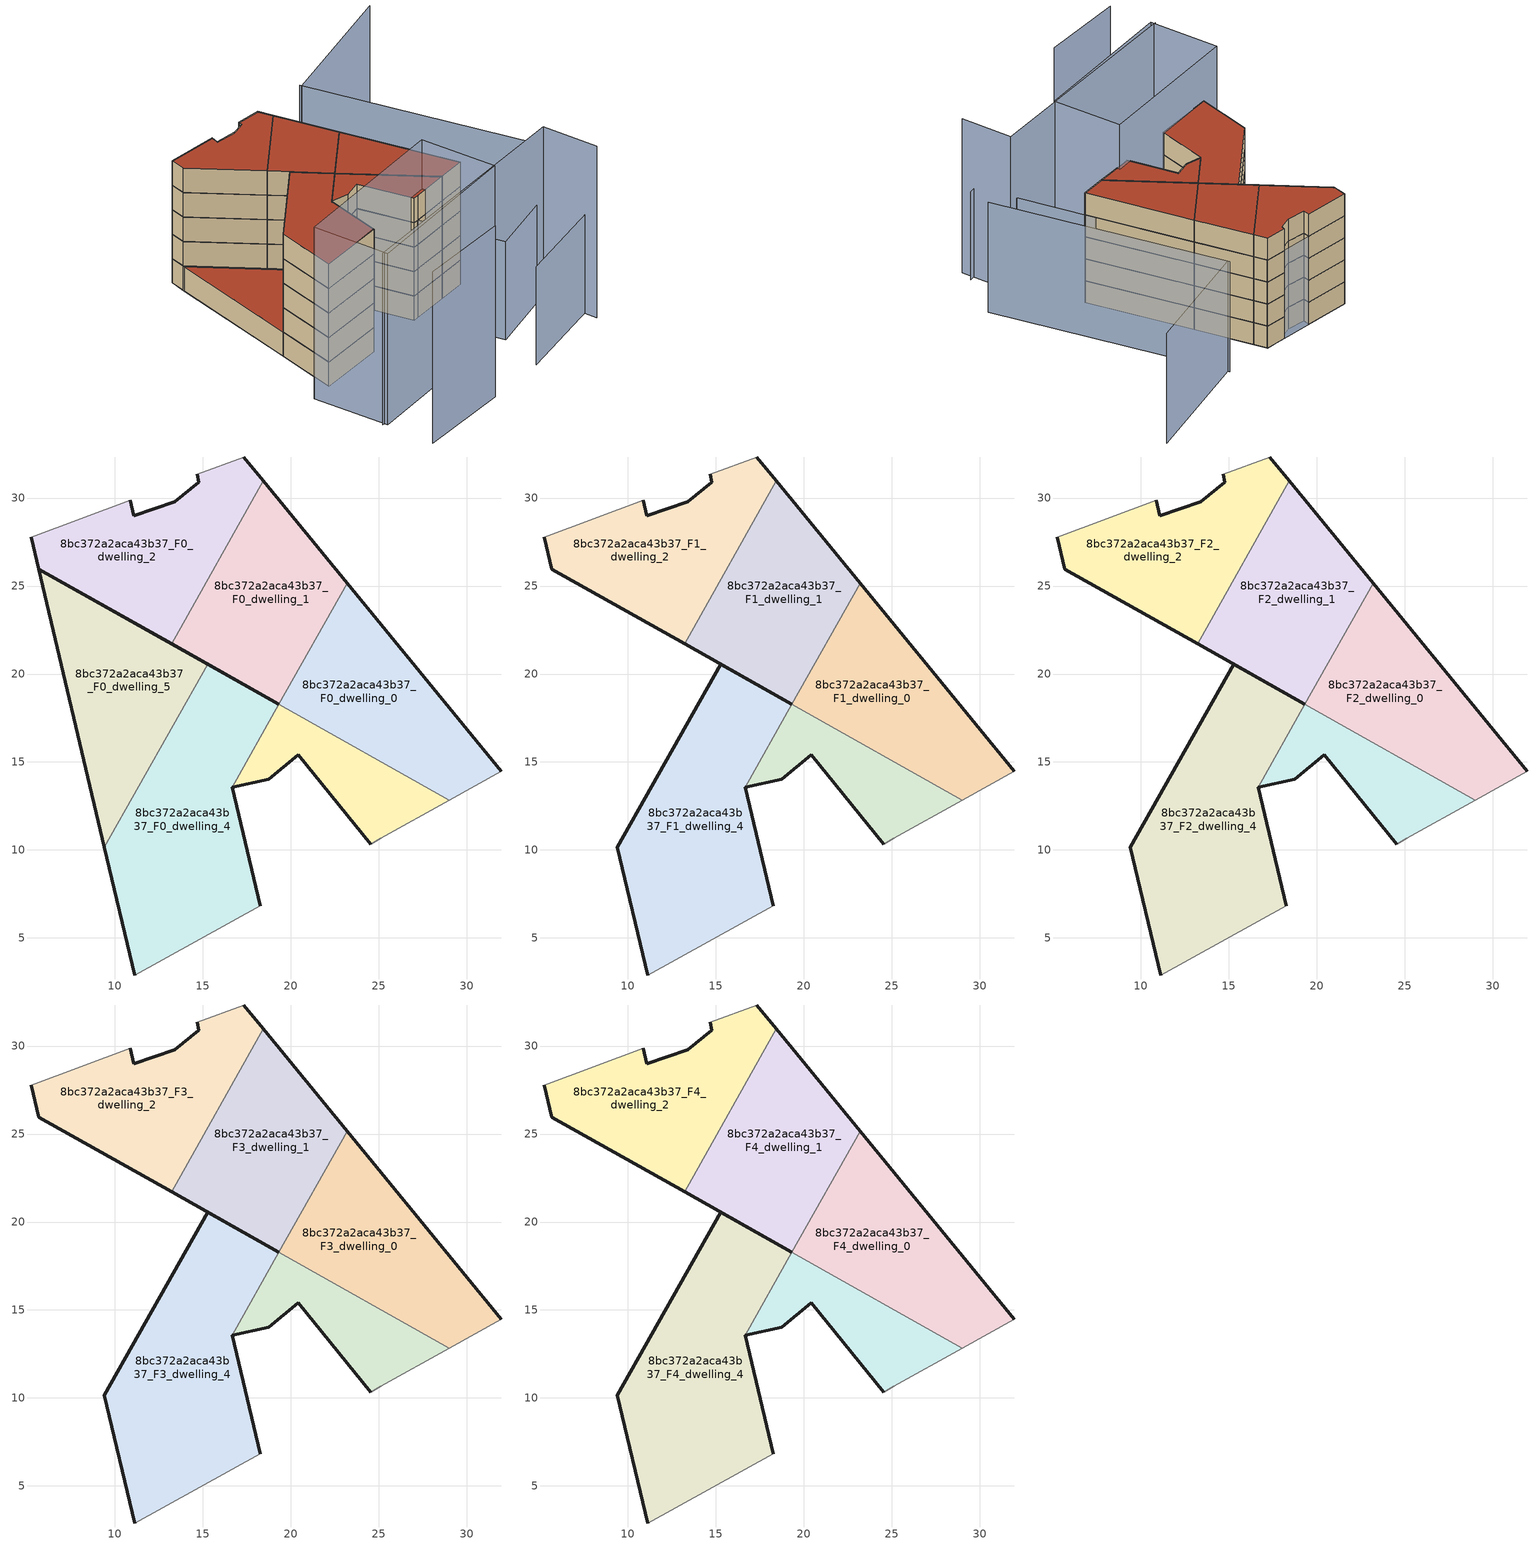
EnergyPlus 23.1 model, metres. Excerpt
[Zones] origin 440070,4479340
8bc372a2aca43b37_F0_dwelling_0
 floor ground (EU_floor_Construction): 31.96,14.48 23.21,25.17 19.33,18.28 29.01,12.83 z0
 wall outside (EU_wall_Construction): 23.21,25.17 31.96,14.48 z0:3
 wall to 8bc372a2aca43b37_F0_dwelling_1 (EU_wall_Construction): 19.33,18.28 23.21,25.17 z0:3
 wall adiabatic (EU_wall_Construction): 31.96,14.48 29.01,12.83 z0:3
 wall to 8bc372a2aca43b37_F0_dwelling_3 (EU_wall_Construction): 29.01,12.83 19.33,18.28 z0:3
8bc372a2aca43b37_F0_dwelling_1
 floor ground (EU_floor_Construction): 19.33,18.28 23.21,25.17 18.45,30.98 13.23,21.71 z0
 wall outside (EU_wall_Construction): 18.45,30.98 23.21,25.17 / 19.33,18.28 13.23,21.71 z0:3
 wall to 8bc372a2aca43b37_F0_dwelling_2 (EU_wall_Construction): 13.23,21.71 18.45,30.98 z0:3
8bc372a2aca43b37_F0_dwelling_2
 floor ground (EU_floor_Construction): 13.23,21.71 18.45,30.98 17.33,32.34 14.7,31.35 14.78,30.89 13.42,29.79 11.08,29 10.89,29.88 5.26,27.77 5.68,25.96 z0
 wall outside (EU_wall_Construction): 17.33,32.34 18.45,30.98 / 13.23,21.71 5.68,25.96 5.26,27.77 / 10.89,29.88 11.08,29 13.42,29.79 14.78,30.89 14.7,31.35 z0:3
 wall adiabatic (EU_wall_Construction): 14.7,31.35 17.33,32.34 / 5.26,27.77 10.89,29.88 z0:3
8bc372a2aca43b37_F0_dwelling_3
 floor ground (EU_floor_Construction): 29.01,12.83 19.33,18.28 16.67,13.56 18.76,14.03 20.44,15.4 24.54,10.33 25.12,10.66 z0
 wall outside (EU_wall_Construction): 24.54,10.33 20.44,15.4 18.76,14.03 16.67,13.56 z0:3
 wall to 8bc372a2aca43b37_F0_dwelling_4 (EU_wall_Construction): 16.67,13.56 19.33,18.28 z0:3
 wall adiabatic (EU_wall_Construction): 29.01,12.83 25.12,10.66 24.54,10.33 z0:3
8bc372a2aca43b37_F0_dwelling_4
 floor ground (EU_floor_Construction): 18.27,6.84 16.67,13.56 19.33,18.28 15.28,20.56 9.41,10.14 11.12,2.89 z0
 wall outside (EU_wall_Construction): 16.67,13.56 18.27,6.84 / 11.12,2.89 9.41,10.14 / 15.28,20.56 19.33,18.28 z0:3
 wall adiabatic (EU_wall_Construction): 18.27,6.84 11.12,2.89 z0:3
 wall to 8bc372a2aca43b37_F0_dwelling_5 (EU_wall_Construction): 9.41,10.14 15.28,20.56 z0:3
8bc372a2aca43b37_F0_dwelling_5
 floor ground (EU_floor_Construction): 9.41,10.14 15.28,20.56 5.68,25.96 z0
 wall outside (EU_wall_Construction): 9.41,10.14 5.68,25.96 15.28,20.56 z0:3
 roof outside (EU_roof_Construction): 15.28,20.56 9.41,10.14 5.68,25.96 z3
8bc372a2aca43b37_F1_dwelling_0
 floor to 8bc372a2aca43b37_F0_dwelling_0 (EU_floor_Construction): 31.96,14.48 23.21,25.17 19.33,18.28 29.01,12.83 z3
 wall outside (EU_wall_Construction): 23.21,25.17 31.96,14.48 z3:6
 wall to 8bc372a2aca43b37_F1_dwelling_1 (EU_wall_Construction): 19.33,18.28 23.21,25.17 z3:6
 wall adiabatic (EU_wall_Construction): 31.96,14.48 29.01,12.83 z3:6
 wall to 8bc372a2aca43b37_F1_dwelling_3 (EU_wall_Construction): 29.01,12.83 19.33,18.28 z3:6
8bc372a2aca43b37_F1_dwelling_1
 floor to 8bc372a2aca43b37_F0_dwelling_1 (EU_floor_Construction): 19.33,18.28 23.21,25.17 18.45,30.98 13.23,21.71 z3
 wall outside (EU_wall_Construction): 18.45,30.98 23.21,25.17 / 19.33,18.28 13.23,21.71 z3:6
 wall to 8bc372a2aca43b37_F1_dwelling_2 (EU_wall_Construction): 13.23,21.71 18.45,30.98 z3:6
8bc372a2aca43b37_F1_dwelling_2
 floor to 8bc372a2aca43b37_F0_dwelling_2 (EU_floor_Construction): 13.23,21.71 18.45,30.98 17.33,32.34 14.7,31.35 14.78,30.89 13.42,29.79 11.08,29 10.89,29.88 5.26,27.77 5.68,25.96 z3
 wall outside (EU_wall_Construction): 17.33,32.34 18.45,30.98 / 13.23,21.71 5.68,25.96 5.26,27.77 / 10.89,29.88 11.08,29 13.42,29.79 14.78,30.89 14.7,31.35 z3:6
 wall adiabatic (EU_wall_Construction): 14.7,31.35 17.33,32.34 / 5.26,27.77 10.89,29.88 z3:6
8bc372a2aca43b37_F1_dwelling_3
 floor to 8bc372a2aca43b37_F0_dwelling_3 (EU_floor_Construction): 29.01,12.83 19.33,18.28 16.67,13.56 18.76,14.03 20.44,15.4 24.54,10.33 25.12,10.66 z3
 wall outside (EU_wall_Construction): 24.54,10.33 20.44,15.4 18.76,14.03 16.67,13.56 z3:6
 wall to 8bc372a2aca43b37_F1_dwelling_4 (EU_wall_Construction): 16.67,13.56 19.33,18.28 z3:6
 wall adiabatic (EU_wall_Construction): 29.01,12.83 25.12,10.66 24.54,10.33 z3:6
8bc372a2aca43b37_F1_dwelling_4
 floor to 8bc372a2aca43b37_F0_dwelling_4 (EU_floor_Construction): 18.27,6.84 16.67,13.56 19.33,18.28 15.28,20.56 9.41,10.14 11.12,2.89 z3
 wall outside (EU_wall_Construction): 16.67,13.56 18.27,6.84 / 11.12,2.89 9.41,10.14 15.28,20.56 19.33,18.28 z3:6
 wall adiabatic (EU_wall_Construction): 18.27,6.84 11.12,2.89 z3:6
8bc372a2aca43b37_F2_dwelling_0
 floor to 8bc372a2aca43b37_F1_dwelling_0 (EU_floor_Construction): 31.96,14.48 23.21,25.17 19.33,18.28 29.01,12.83 z6
 wall outside (EU_wall_Construction): 23.21,25.17 31.96,14.48 z6:9
 wall to 8bc372a2aca43b37_F2_dwelling_1 (EU_wall_Construction): 19.33,18.28 23.21,25.17 z6:9
 wall adiabatic (EU_wall_Construction): 31.96,14.48 29.01,12.83 z6:9
 wall to 8bc372a2aca43b37_F2_dwelling_3 (EU_wall_Construction): 29.01,12.83 19.33,18.28 z6:9
8bc372a2aca43b37_F2_dwelling_1
 floor to 8bc372a2aca43b37_F1_dwelling_1 (EU_floor_Construction): 19.33,18.28 23.21,25.17 18.45,30.98 13.23,21.71 z6
 wall outside (EU_wall_Construction): 18.45,30.98 23.21,25.17 / 19.33,18.28 13.23,21.71 z6:9
 wall to 8bc372a2aca43b37_F2_dwelling_2 (EU_wall_Construction): 13.23,21.71 18.45,30.98 z6:9
8bc372a2aca43b37_F2_dwelling_2
 floor to 8bc372a2aca43b37_F1_dwelling_2 (EU_floor_Construction): 13.23,21.71 18.45,30.98 17.33,32.34 14.7,31.35 14.78,30.89 13.42,29.79 11.08,29 10.89,29.88 5.26,27.77 5.68,25.96 z6
 wall outside (EU_wall_Construction): 17.33,32.34 18.45,30.98 / 13.23,21.71 5.68,25.96 5.26,27.77 / 10.89,29.88 11.08,29 13.42,29.79 14.78,30.89 14.7,31.35 z6:9
 wall adiabatic (EU_wall_Construction): 14.7,31.35 17.33,32.34 / 5.26,27.77 10.89,29.88 z6:9
8bc372a2aca43b37_F2_dwelling_3
 floor to 8bc372a2aca43b37_F1_dwelling_3 (EU_floor_Construction): 29.01,12.83 19.33,18.28 16.67,13.56 18.76,14.03 20.44,15.4 24.54,10.33 25.12,10.66 z6
 wall outside (EU_wall_Construction): 24.54,10.33 20.44,15.4 18.76,14.03 16.67,13.56 z6:9
 wall to 8bc372a2aca43b37_F2_dwelling_4 (EU_wall_Construction): 16.67,13.56 19.33,18.28 z6:9
 wall adiabatic (EU_wall_Construction): 29.01,12.83 25.12,10.66 24.54,10.33 z6:9
8bc372a2aca43b37_F2_dwelling_4
 floor to 8bc372a2aca43b37_F1_dwelling_4 (EU_floor_Construction): 18.27,6.84 16.67,13.56 19.33,18.28 15.28,20.56 9.41,10.14 11.12,2.89 z6
 wall outside (EU_wall_Construction): 16.67,13.56 18.27,6.84 / 11.12,2.89 9.41,10.14 15.28,20.56 19.33,18.28 z6:9
 wall adiabatic (EU_wall_Construction): 18.27,6.84 11.12,2.89 z6:9
8bc372a2aca43b37_F3_dwelling_0
 floor to 8bc372a2aca43b37_F2_dwelling_0 (EU_floor_Construction): 31.96,14.48 23.21,25.17 19.33,18.28 29.01,12.83 z9
 wall outside (EU_wall_Construction): 23.21,25.17 31.96,14.48 z9:12
 wall to 8bc372a2aca43b37_F3_dwelling_1 (EU_wall_Construction): 19.33,18.28 23.21,25.17 z9:12
 wall adiabatic (EU_wall_Construction): 31.96,14.48 29.01,12.83 z9:12
 wall to 8bc372a2aca43b37_F3_dwelling_3 (EU_wall_Construction): 29.01,12.83 19.33,18.28 z9:12
8bc372a2aca43b37_F3_dwelling_1
 floor to 8bc372a2aca43b37_F2_dwelling_1 (EU_floor_Construction): 19.33,18.28 23.21,25.17 18.45,30.98 13.23,21.71 z9
 wall outside (EU_wall_Construction): 18.45,30.98 23.21,25.17 / 19.33,18.28 13.23,21.71 z9:12
 wall to 8bc372a2aca43b37_F3_dwelling_2 (EU_wall_Construction): 13.23,21.71 18.45,30.98 z9:12
8bc372a2aca43b37_F3_dwelling_2
 floor to 8bc372a2aca43b37_F2_dwelling_2 (EU_floor_Construction): 13.23,21.71 18.45,30.98 17.33,32.34 14.7,31.35 14.78,30.89 13.42,29.79 11.08,29 10.89,29.88 5.26,27.77 5.68,25.96 z9
 wall outside (EU_wall_Construction): 17.33,32.34 18.45,30.98 / 13.23,21.71 5.68,25.96 5.26,27.77 / 10.89,29.88 11.08,29 13.42,29.79 14.78,30.89 14.7,31.35 z9:12
 wall adiabatic (EU_wall_Construction): 14.7,31.35 17.33,32.34 / 5.26,27.77 10.89,29.88 z9:12
8bc372a2aca43b37_F3_dwelling_3
 floor to 8bc372a2aca43b37_F2_dwelling_3 (EU_floor_Construction): 29.01,12.83 19.33,18.28 16.67,13.56 18.76,14.03 20.44,15.4 24.54,10.33 25.12,10.66 z9
 wall outside (EU_wall_Construction): 24.54,10.33 20.44,15.4 18.76,14.03 16.67,13.56 z9:12
 wall to 8bc372a2aca43b37_F3_dwelling_4 (EU_wall_Construction): 16.67,13.56 19.33,18.28 z9:12
 wall adiabatic (EU_wall_Construction): 29.01,12.83 25.12,10.66 24.54,10.33 z9:12
8bc372a2aca43b37_F3_dwelling_4
 floor to 8bc372a2aca43b37_F2_dwelling_4 (EU_floor_Construction): 18.27,6.84 16.67,13.56 19.33,18.28 15.28,20.56 9.41,10.14 11.12,2.89 z9
 wall outside (EU_wall_Construction): 16.67,13.56 18.27,6.84 / 11.12,2.89 9.41,10.14 15.28,20.56 19.33,18.28 z9:12
 wall adiabatic (EU_wall_Construction): 18.27,6.84 11.12,2.89 z9:12
8bc372a2aca43b37_F4_dwelling_0
 floor to 8bc372a2aca43b37_F3_dwelling_0 (EU_floor_Construction): 31.96,14.48 23.21,25.17 19.33,18.28 29.01,12.83 z12
 wall outside (EU_wall_Construction): 23.21,25.17 31.96,14.48 z12:15
 wall to 8bc372a2aca43b37_F4_dwelling_1 (EU_wall_Construction): 19.33,18.28 23.21,25.17 z12:15
 wall adiabatic (EU_wall_Construction): 31.96,14.48 29.01,12.83 z12:15
 wall to 8bc372a2aca43b37_F4_dwelling_3 (EU_wall_Construction): 29.01,12.83 19.33,18.28 z12:15
 roof outside (EU_roof_Construction): 23.21,25.17 31.96,14.48 29.01,12.83 19.33,18.28 z15
8bc372a2aca43b37_F4_dwelling_1
 floor to 8bc372a2aca43b37_F3_dwelling_1 (EU_floor_Construction): 19.33,18.28 23.21,25.17 18.45,30.98 13.23,21.71 z12
 wall outside (EU_wall_Construction): 18.45,30.98 23.21,25.17 / 19.33,18.28 13.23,21.71 z12:15
 wall to 8bc372a2aca43b37_F4_dwelling_2 (EU_wall_Construction): 13.23,21.71 18.45,30.98 z12:15
 roof outside (EU_roof_Construction): 18.45,30.98 23.21,25.17 19.33,18.28 13.23,21.71 z15
8bc372a2aca43b37_F4_dwelling_2
 floor to 8bc372a2aca43b37_F3_dwelling_2 (EU_floor_Construction): 13.23,21.71 18.45,30.98 17.33,32.34 14.7,31.35 14.78,30.89 13.42,29.79 11.08,29 10.89,29.88 5.26,27.77 5.68,25.96 z12
 wall outside (EU_wall_Construction): 17.33,32.34 18.45,30.98 / 13.23,21.71 5.68,25.96 5.26,27.77 / 10.89,29.88 11.08,29 13.42,29.79 14.78,30.89 14.7,31.35 z12:15
 wall adiabatic (EU_wall_Construction): 14.7,31.35 17.33,32.34 / 5.26,27.77 10.89,29.88 z12:15
 roof outside (EU_roof_Construction): 17.33,32.34 18.45,30.98 13.23,21.71 5.68,25.96 5.26,27.77 10.89,29.88 11.08,29 13.42,29.79 14.78,30.89 14.7,31.35 z15
8bc372a2aca43b37_F4_dwelling_3
 floor to 8bc372a2aca43b37_F3_dwelling_3 (EU_floor_Construction): 29.01,12.83 19.33,18.28 16.67,13.56 18.76,14.03 20.44,15.4 24.54,10.33 25.12,10.66 z12
 wall outside (EU_wall_Construction): 24.54,10.33 20.44,15.4 18.76,14.03 16.67,13.56 z12:15
 wall to 8bc372a2aca43b37_F4_dwelling_4 (EU_wall_Construction): 16.67,13.56 19.33,18.28 z12:15
 wall adiabatic (EU_wall_Construction): 29.01,12.83 25.12,10.66 24.54,10.33 z12:15
 roof outside (EU_roof_Construction): 29.01,12.83 25.12,10.66 24.54,10.33 20.44,15.4 18.76,14.03 16.67,13.56 19.33,18.28 z15
8bc372a2aca43b37_F4_dwelling_4
 floor to 8bc372a2aca43b37_F3_dwelling_4 (EU_floor_Construction): 18.27,6.84 16.67,13.56 19.33,18.28 15.28,20.56 9.41,10.14 11.12,2.89 z12
 wall outside (EU_wall_Construction): 16.67,13.56 18.27,6.84 / 11.12,2.89 9.41,10.14 15.28,20.56 19.33,18.28 z12:15
 wall adiabatic (EU_wall_Construction): 18.27,6.84 11.12,2.89 z12:15
 roof outside (EU_roof_Construction): 19.33,18.28 16.67,13.56 18.27,6.84 11.12,2.89 9.41,10.14 15.28,20.56 z15
shading: 32.17,-2.74 41.58,4.37 / 17.35,32.3 5.26,27.77 / 31.1,15.54 37.41,7.81 / 37.41,7.81 31.44,2.93 / 31.44,2.93 25.12,10.66 / 25.12,10.66 31.1,15.54 z0:12; 12.94,-6.05 38.47,8.41 / 38.47,8.41 41.77,2.58 / 16.03,-11.47 25.69,-6.36 / 30.68,3.88 13.37,-6.3 / 13.37,-6.3 8.78,1.51 / 8.78,1.51 26.09,11.69 / 26.09,11.69 30.68,3.88 z0:21; 36.55,45.34 23.61,34.75 / 42.76,11.41 23.44,34.95 z0:15
[Building]
EU S2 Campaign: North Axis=0; Terrain=City; Solar Distribution=FullExterior
[Site:Location]
Madrid: Latitude=40.5; Longitude=-3.5; Time Zone=1; Elevation=609
[SizingPeriod:WeatherFileDays]
AnnualSizingPeriod: Begin Month=1; Begin Day of Month=1; End Month=12; End Day of Month=31; Day of Week for Start Day=Monday; Use Weather File Daylight Saving Period=No; Use Weather File Rain and Snow Indicators=No
[MATERIAL]
EU_InternalMass_Material: Roughness=MediumRough; Thickness=0.1; Conductivity=1; Density=1800; Specific Heat=900; Thermal Absorptance=0.9; Solar Absorptance=0.7; Visible Absorptance=0.7
[MATERIAL:NOMASS] Roughness=MediumRough; Thermal Absorptance=0.9; Solar Absorptance=0.7; Visible Absorptance=0.7
Name | Thermal Resistance
EU_wall_NoMass | 1.60022
EU_roof_NoMass | 1.57597
EU_floor_NoMass | 0.470652
[CONSTRUCTION]
EU_wall_Construction: EU_wall_NoMass
EU_roof_Construction: EU_roof_NoMass
EU_floor_Construction: EU_floor_NoMass
EU_InternalMass_Construction: EU_InternalMass_Material
[ZONE] Type=1; Multiplier=1; Ceiling Height=autocalculate; Floor Area=autocalculate; Part of Total Floor Area=Yes
Name | Volume
8bc372a2aca43b37_F0_dwelling_0; 8bc372a2aca43b37_F1_dwelling_0; 8bc372a2aca43b37_F2_dwelling_0; 8bc372a2aca43b37_F3_dwelling_0; 8bc372a2aca43b37_F4_dwelling_0 | 200.483
8bc372a2aca43b37_F0_dwelling_1; 8bc372a2aca43b37_F1_dwelling_1; 8bc372a2aca43b37_F2_dwelling_1; 8bc372a2aca43b37_F3_dwelling_1; 8bc372a2aca43b37_F4_dwelling_1 | 194.52
8bc372a2aca43b37_F0_dwelling_2; 8bc372a2aca43b37_F1_dwelling_2; 8bc372a2aca43b37_F2_dwelling_2; 8bc372a2aca43b37_F3_dwelling_2; 8bc372a2aca43b37_F4_dwelling_2 | 197.49
8bc372a2aca43b37_F0_dwelling_3; 8bc372a2aca43b37_F1_dwelling_3; 8bc372a2aca43b37_F2_dwelling_3; 8bc372a2aca43b37_F3_dwelling_3; 8bc372a2aca43b37_F4_dwelling_3 | 104.598
8bc372a2aca43b37_F0_dwelling_4; 8bc372a2aca43b37_F1_dwelling_4; 8bc372a2aca43b37_F2_dwelling_4; 8bc372a2aca43b37_F3_dwelling_4; 8bc372a2aca43b37_F4_dwelling_4 | 290.445
8bc372a2aca43b37_F0_dwelling_5 | 197.501
[INTERNALMASS] Construction=EU_InternalMass_Construction
Name | Zone or ZoneList | Surface Area
8bc372a2aca43b37_F0_dwelling_0_EU_InternalMass | 8bc372a2aca43b37_F0_dwelling_0 | 66.8277
8bc372a2aca43b37_F0_dwelling_1_EU_InternalMass | 8bc372a2aca43b37_F0_dwelling_1 | 64.84
8bc372a2aca43b37_F0_dwelling_2_EU_InternalMass | 8bc372a2aca43b37_F0_dwelling_2 | 65.8298
8bc372a2aca43b37_F0_dwelling_3_EU_InternalMass | 8bc372a2aca43b37_F0_dwelling_3 | 34.8658
8bc372a2aca43b37_F0_dwelling_4_EU_InternalMass | 8bc372a2aca43b37_F0_dwelling_4 | 96.8152
8bc372a2aca43b37_F0_dwelling_5_EU_InternalMass | 8bc372a2aca43b37_F0_dwelling_5 | 65.8336
8bc372a2aca43b37_F1_dwelling_0_EU_InternalMass | 8bc372a2aca43b37_F1_dwelling_0 | 98.7526
8bc372a2aca43b37_F1_dwelling_1_EU_InternalMass | 8bc372a2aca43b37_F1_dwelling_1 | 98.7538
8bc372a2aca43b37_F1_dwelling_2_EU_InternalMass | 8bc372a2aca43b37_F1_dwelling_2 | 34.8658
8bc372a2aca43b37_F1_dwelling_3_EU_InternalMass | 8bc372a2aca43b37_F1_dwelling_3 | 96.8152
8bc372a2aca43b37_F1_dwelling_4_EU_InternalMass | 8bc372a2aca43b37_F1_dwelling_4 | 65.8336
8bc372a2aca43b37_F2_dwelling_0_EU_InternalMass | 8bc372a2aca43b37_F2_dwelling_0 | 98.7526
8bc372a2aca43b37_F2_dwelling_1_EU_InternalMass | 8bc372a2aca43b37_F2_dwelling_1 | 98.7538
8bc372a2aca43b37_F2_dwelling_2_EU_InternalMass | 8bc372a2aca43b37_F2_dwelling_2 | 34.8658
8bc372a2aca43b37_F2_dwelling_3_EU_InternalMass | 8bc372a2aca43b37_F2_dwelling_3 | 96.8152
8bc372a2aca43b37_F2_dwelling_4_EU_InternalMass | 8bc372a2aca43b37_F2_dwelling_4 | 65.8336
8bc372a2aca43b37_F3_dwelling_0_EU_InternalMass | 8bc372a2aca43b37_F3_dwelling_0 | 98.7526
8bc372a2aca43b37_F3_dwelling_1_EU_InternalMass | 8bc372a2aca43b37_F3_dwelling_1 | 98.7538
8bc372a2aca43b37_F3_dwelling_2_EU_InternalMass | 8bc372a2aca43b37_F3_dwelling_2 | 34.8658
8bc372a2aca43b37_F3_dwelling_3_EU_InternalMass | 8bc372a2aca43b37_F3_dwelling_3 | 96.8152
8bc372a2aca43b37_F3_dwelling_4_EU_InternalMass | 8bc372a2aca43b37_F3_dwelling_4 | 65.8336
8bc372a2aca43b37_F4_dwelling_0_EU_InternalMass | 8bc372a2aca43b37_F4_dwelling_0 | 98.7526
8bc372a2aca43b37_F4_dwelling_1_EU_InternalMass | 8bc372a2aca43b37_F4_dwelling_1 | 98.7538
8bc372a2aca43b37_F4_dwelling_2_EU_InternalMass | 8bc372a2aca43b37_F4_dwelling_2 | 34.8658
8bc372a2aca43b37_F4_dwelling_3_EU_InternalMass | 8bc372a2aca43b37_F4_dwelling_3 | 96.8152
8bc372a2aca43b37_F4_dwelling_4_EU_InternalMass | 8bc372a2aca43b37_F4_dwelling_4 | 65.8336
[OTHEREQUIPMENT] Fuel Type=Electricity; Design Level Calculation Method=Watts/Area; Power per Zone Floor Area=1; Fraction Latent=0; Fraction Radiant=0; Fraction Lost=0; Carbon Dioxide Generation Rate=0; EndUse Subcategory=EU_Step8_InternalGains
Name | Zone or ZoneList or Space or SpaceList | Schedule
EU_Step8_InternalGain_8bc372a2aca43b37_F0_dwelling_0_f000 | 8bc372a2aca43b37_F0_dwelling_0 | EU_Step8_GainSchedule_8bc372a2aca43b37_F0_dwelling_0_f000
EU_Step8_InternalGain_8bc372a2aca43b37_F0_dwelling_1_f000 | 8bc372a2aca43b37_F0_dwelling_1 | EU_Step8_GainSchedule_8bc372a2aca43b37_F0_dwelling_1_f000
EU_Step8_InternalGain_8bc372a2aca43b37_F0_dwelling_2_f000 | 8bc372a2aca43b37_F0_dwelling_2 | EU_Step8_GainSchedule_8bc372a2aca43b37_F0_dwelling_2_f000
EU_Step8_InternalGain_8bc372a2aca43b37_F0_dwelling_3_f000 | 8bc372a2aca43b37_F0_dwelling_3 | EU_Step8_GainSchedule_8bc372a2aca43b37_F0_dwelling_3_f000
EU_Step8_InternalGain_8bc372a2aca43b37_F0_dwelling_4_f000 | 8bc372a2aca43b37_F0_dwelling_4 | EU_Step8_GainSchedule_8bc372a2aca43b37_F0_dwelling_4_f000
EU_Step8_InternalGain_8bc372a2aca43b37_F0_dwelling_5_f000 | 8bc372a2aca43b37_F0_dwelling_5 | EU_Step8_GainSchedule_8bc372a2aca43b37_F0_dwelling_5_f000
EU_Step8_InternalGain_8bc372a2aca43b37_F1_dwelling_0_f000 | 8bc372a2aca43b37_F1_dwelling_0 | EU_Step8_GainSchedule_8bc372a2aca43b37_F1_dwelling_0_f000
EU_Step8_InternalGain_8bc372a2aca43b37_F1_dwelling_1_f000 | 8bc372a2aca43b37_F1_dwelling_1 | EU_Step8_GainSchedule_8bc372a2aca43b37_F1_dwelling_1_f000
EU_Step8_InternalGain_8bc372a2aca43b37_F1_dwelling_2_f000 | 8bc372a2aca43b37_F1_dwelling_2 | EU_Step8_GainSchedule_8bc372a2aca43b37_F1_dwelling_2_f000
EU_Step8_InternalGain_8bc372a2aca43b37_F1_dwelling_3_f000 | 8bc372a2aca43b37_F1_dwelling_3 | EU_Step8_GainSchedule_8bc372a2aca43b37_F1_dwelling_3_f000
EU_Step8_InternalGain_8bc372a2aca43b37_F1_dwelling_4_f000 | 8bc372a2aca43b37_F1_dwelling_4 | EU_Step8_GainSchedule_8bc372a2aca43b37_F1_dwelling_4_f000
EU_Step8_InternalGain_8bc372a2aca43b37_F2_dwelling_0_f000 | 8bc372a2aca43b37_F2_dwelling_0 | EU_Step8_GainSchedule_8bc372a2aca43b37_F2_dwelling_0_f000
EU_Step8_InternalGain_8bc372a2aca43b37_F2_dwelling_1_f000 | 8bc372a2aca43b37_F2_dwelling_1 | EU_Step8_GainSchedule_8bc372a2aca43b37_F2_dwelling_1_f000
EU_Step8_InternalGain_8bc372a2aca43b37_F2_dwelling_2_f000 | 8bc372a2aca43b37_F2_dwelling_2 | EU_Step8_GainSchedule_8bc372a2aca43b37_F2_dwelling_2_f000
EU_Step8_InternalGain_8bc372a2aca43b37_F2_dwelling_3_f000 | 8bc372a2aca43b37_F2_dwelling_3 | EU_Step8_GainSchedule_8bc372a2aca43b37_F2_dwelling_3_f000
EU_Step8_InternalGain_8bc372a2aca43b37_F2_dwelling_4_f000 | 8bc372a2aca43b37_F2_dwelling_4 | EU_Step8_GainSchedule_8bc372a2aca43b37_F2_dwelling_4_f000
EU_Step8_InternalGain_8bc372a2aca43b37_F3_dwelling_0_f000 | 8bc372a2aca43b37_F3_dwelling_0 | EU_Step8_GainSchedule_8bc372a2aca43b37_F3_dwelling_0_f000
EU_Step8_InternalGain_8bc372a2aca43b37_F3_dwelling_1_f000 | 8bc372a2aca43b37_F3_dwelling_1 | EU_Step8_GainSchedule_8bc372a2aca43b37_F3_dwelling_1_f000
EU_Step8_InternalGain_8bc372a2aca43b37_F3_dwelling_2_f000 | 8bc372a2aca43b37_F3_dwelling_2 | EU_Step8_GainSchedule_8bc372a2aca43b37_F3_dwelling_2_f000
EU_Step8_InternalGain_8bc372a2aca43b37_F3_dwelling_3_f000 | 8bc372a2aca43b37_F3_dwelling_3 | EU_Step8_GainSchedule_8bc372a2aca43b37_F3_dwelling_3_f000
EU_Step8_InternalGain_8bc372a2aca43b37_F3_dwelling_4_f000 | 8bc372a2aca43b37_F3_dwelling_4 | EU_Step8_GainSchedule_8bc372a2aca43b37_F3_dwelling_4_f000
EU_Step8_InternalGain_8bc372a2aca43b37_F4_dwelling_0_f000 | 8bc372a2aca43b37_F4_dwelling_0 | EU_Step8_GainSchedule_8bc372a2aca43b37_F4_dwelling_0_f000
EU_Step8_InternalGain_8bc372a2aca43b37_F4_dwelling_1_f000 | 8bc372a2aca43b37_F4_dwelling_1 | EU_Step8_GainSchedule_8bc372a2aca43b37_F4_dwelling_1_f000
EU_Step8_InternalGain_8bc372a2aca43b37_F4_dwelling_2_f000 | 8bc372a2aca43b37_F4_dwelling_2 | EU_Step8_GainSchedule_8bc372a2aca43b37_F4_dwelling_2_f000
EU_Step8_InternalGain_8bc372a2aca43b37_F4_dwelling_3_f000 | 8bc372a2aca43b37_F4_dwelling_3 | EU_Step8_GainSchedule_8bc372a2aca43b37_F4_dwelling_3_f000
EU_Step8_InternalGain_8bc372a2aca43b37_F4_dwelling_4_f000 | 8bc372a2aca43b37_F4_dwelling_4 | EU_Step8_GainSchedule_8bc372a2aca43b37_F4_dwelling_4_f000
[ZONEVENTILATION:DESIGNFLOWRATE] Schedule=EU_AlwaysOn; Design Flow Rate Calculation Method=AirChanges/Hour; Air Changes per Hour=0.480704; Ventilation Type=Natural; Fan Pressure Rise=0; Fan Total Efficiency=1; Constant Term Coefficient=1; Temperature Term Coefficient=0; Velocity Term Coefficient=0; Velocity Squared Term Coefficient=0; Minimum Indoor Temperature=-100; Maximum Indoor Temperature=100; Delta Temperature=-100; Minimum Outdoor Temperature=-100; Maximum Outdoor Temperature=100; Maximum Wind Speed=40
Name | Zone or ZoneList or Space or SpaceList
EU_ConstantAir_8bc372a2aca43b37_F0_dwelling_0 | 8bc372a2aca43b37_F0_dwelling_0
EU_ConstantAir_8bc372a2aca43b37_F0_dwelling_1 | 8bc372a2aca43b37_F0_dwelling_1
EU_ConstantAir_8bc372a2aca43b37_F0_dwelling_2 | 8bc372a2aca43b37_F0_dwelling_2
EU_ConstantAir_8bc372a2aca43b37_F0_dwelling_3 | 8bc372a2aca43b37_F0_dwelling_3
EU_ConstantAir_8bc372a2aca43b37_F0_dwelling_4 | 8bc372a2aca43b37_F0_dwelling_4
EU_ConstantAir_8bc372a2aca43b37_F0_dwelling_5 | 8bc372a2aca43b37_F0_dwelling_5
EU_ConstantAir_8bc372a2aca43b37_F1_dwelling_0 | 8bc372a2aca43b37_F1_dwelling_0
EU_ConstantAir_8bc372a2aca43b37_F1_dwelling_1 | 8bc372a2aca43b37_F1_dwelling_1
EU_ConstantAir_8bc372a2aca43b37_F1_dwelling_2 | 8bc372a2aca43b37_F1_dwelling_2
EU_ConstantAir_8bc372a2aca43b37_F1_dwelling_3 | 8bc372a2aca43b37_F1_dwelling_3
EU_ConstantAir_8bc372a2aca43b37_F1_dwelling_4 | 8bc372a2aca43b37_F1_dwelling_4
EU_ConstantAir_8bc372a2aca43b37_F2_dwelling_0 | 8bc372a2aca43b37_F2_dwelling_0
EU_ConstantAir_8bc372a2aca43b37_F2_dwelling_1 | 8bc372a2aca43b37_F2_dwelling_1
EU_ConstantAir_8bc372a2aca43b37_F2_dwelling_2 | 8bc372a2aca43b37_F2_dwelling_2
EU_ConstantAir_8bc372a2aca43b37_F2_dwelling_3 | 8bc372a2aca43b37_F2_dwelling_3
EU_ConstantAir_8bc372a2aca43b37_F2_dwelling_4 | 8bc372a2aca43b37_F2_dwelling_4
EU_ConstantAir_8bc372a2aca43b37_F3_dwelling_0 | 8bc372a2aca43b37_F3_dwelling_0
EU_ConstantAir_8bc372a2aca43b37_F3_dwelling_1 | 8bc372a2aca43b37_F3_dwelling_1
EU_ConstantAir_8bc372a2aca43b37_F3_dwelling_2 | 8bc372a2aca43b37_F3_dwelling_2
EU_ConstantAir_8bc372a2aca43b37_F3_dwelling_3 | 8bc372a2aca43b37_F3_dwelling_3
EU_ConstantAir_8bc372a2aca43b37_F3_dwelling_4 | 8bc372a2aca43b37_F3_dwelling_4
EU_ConstantAir_8bc372a2aca43b37_F4_dwelling_0 | 8bc372a2aca43b37_F4_dwelling_0
EU_ConstantAir_8bc372a2aca43b37_F4_dwelling_1 | 8bc372a2aca43b37_F4_dwelling_1
EU_ConstantAir_8bc372a2aca43b37_F4_dwelling_2 | 8bc372a2aca43b37_F4_dwelling_2
EU_ConstantAir_8bc372a2aca43b37_F4_dwelling_3 | 8bc372a2aca43b37_F4_dwelling_3
EU_ConstantAir_8bc372a2aca43b37_F4_dwelling_4 | 8bc372a2aca43b37_F4_dwelling_4
[HVACTEMPLATE:THERMOSTAT] Constant Heating Setpoint=20; Constant Cooling Setpoint=50
EU_HeatOnly_8bc372a2aca43b37_F0_dwelling_0; EU_HeatOnly_8bc372a2aca43b37_F0_dwelling_1; EU_HeatOnly_8bc372a2aca43b37_F0_dwelling_2; EU_HeatOnly_8bc372a2aca43b37_F0_dwelling_3; EU_HeatOnly_8bc372a2aca43b37_F0_dwelling_4; EU_HeatOnly_8bc372a2aca43b37_F0_dwelling_5; EU_HeatOnly_8bc372a2aca43b37_F1_dwelling_0; EU_HeatOnly_8bc372a2aca43b37_F1_dwelling_1; EU_HeatOnly_8bc372a2aca43b37_F1_dwelling_2; EU_HeatOnly_8bc372a2aca43b37_F1_dwelling_3; EU_HeatOnly_8bc372a2aca43b37_F1_dwelling_4; EU_HeatOnly_8bc372a2aca43b37_F2_dwelling_0; EU_HeatOnly_8bc372a2aca43b37_F2_dwelling_1; EU_HeatOnly_8bc372a2aca43b37_F2_dwelling_2; EU_HeatOnly_8bc372a2aca43b37_F2_dwelling_3; EU_HeatOnly_8bc372a2aca43b37_F2_dwelling_4; EU_HeatOnly_8bc372a2aca43b37_F3_dwelling_0; EU_HeatOnly_8bc372a2aca43b37_F3_dwelling_1; EU_HeatOnly_8bc372a2aca43b37_F3_dwelling_2; EU_HeatOnly_8bc372a2aca43b37_F3_dwelling_3; EU_HeatOnly_8bc372a2aca43b37_F3_dwelling_4; EU_HeatOnly_8bc372a2aca43b37_F4_dwelling_0; EU_HeatOnly_8bc372a2aca43b37_F4_dwelling_1; EU_HeatOnly_8bc372a2aca43b37_F4_dwelling_2; EU_HeatOnly_8bc372a2aca43b37_F4_dwelling_3; EU_HeatOnly_8bc372a2aca43b37_F4_dwelling_4
[HVACTEMPLATE:ZONE:IDEALLOADSAIRSYSTEM] System Availability Schedule=EU_AlwaysOn; Maximum Heating Supply Air Temperature=50; Minimum Cooling Supply Air Temperature=13; Maximum Heating Supply Air Humidity Ratio=0.0156; Minimum Cooling Supply Air Humidity Ratio=0.0077; Heating Limit=NoLimit; Cooling Limit=NoLimit; Heating Availability Schedule=EU_AlwaysOn; Cooling Availability Schedule=EU_CoolingOff; Dehumidification Control Type=ConstantSensibleHeatRatio; Cooling Sensible Heat Ratio=0.7; Dehumidification Setpoint=60; Humidification Control Type=None; Humidification Setpoint=30; Outdoor Air Method=None; Outdoor Air Flow Rate per Person=0.00944; Outdoor Air Flow Rate per Zone Floor Area=0; Outdoor Air Flow Rate per Zone=0; Demand Controlled Ventilation Type=None; Outdoor Air Economizer Type=NoEconomizer; Heat Recovery Type=None; Sensible Heat Recovery Effectiveness=0.7; Latent Heat Recovery Effectiveness=0.65
Name | Template Thermostat
8bc372a2aca43b37_F0_dwelling_0 | EU_HeatOnly_8bc372a2aca43b37_F0_dwelling_0
8bc372a2aca43b37_F0_dwelling_1 | EU_HeatOnly_8bc372a2aca43b37_F0_dwelling_1
8bc372a2aca43b37_F0_dwelling_2 | EU_HeatOnly_8bc372a2aca43b37_F0_dwelling_2
8bc372a2aca43b37_F0_dwelling_3 | EU_HeatOnly_8bc372a2aca43b37_F0_dwelling_3
8bc372a2aca43b37_F0_dwelling_4 | EU_HeatOnly_8bc372a2aca43b37_F0_dwelling_4
8bc372a2aca43b37_F0_dwelling_5 | EU_HeatOnly_8bc372a2aca43b37_F0_dwelling_5
8bc372a2aca43b37_F1_dwelling_0 | EU_HeatOnly_8bc372a2aca43b37_F1_dwelling_0
8bc372a2aca43b37_F1_dwelling_1 | EU_HeatOnly_8bc372a2aca43b37_F1_dwelling_1
8bc372a2aca43b37_F1_dwelling_2 | EU_HeatOnly_8bc372a2aca43b37_F1_dwelling_2
8bc372a2aca43b37_F1_dwelling_3 | EU_HeatOnly_8bc372a2aca43b37_F1_dwelling_3
8bc372a2aca43b37_F1_dwelling_4 | EU_HeatOnly_8bc372a2aca43b37_F1_dwelling_4
8bc372a2aca43b37_F2_dwelling_0 | EU_HeatOnly_8bc372a2aca43b37_F2_dwelling_0
8bc372a2aca43b37_F2_dwelling_1 | EU_HeatOnly_8bc372a2aca43b37_F2_dwelling_1
8bc372a2aca43b37_F2_dwelling_2 | EU_HeatOnly_8bc372a2aca43b37_F2_dwelling_2
8bc372a2aca43b37_F2_dwelling_3 | EU_HeatOnly_8bc372a2aca43b37_F2_dwelling_3
8bc372a2aca43b37_F2_dwelling_4 | EU_HeatOnly_8bc372a2aca43b37_F2_dwelling_4
8bc372a2aca43b37_F3_dwelling_0 | EU_HeatOnly_8bc372a2aca43b37_F3_dwelling_0
8bc372a2aca43b37_F3_dwelling_1 | EU_HeatOnly_8bc372a2aca43b37_F3_dwelling_1
8bc372a2aca43b37_F3_dwelling_2 | EU_HeatOnly_8bc372a2aca43b37_F3_dwelling_2
8bc372a2aca43b37_F3_dwelling_3 | EU_HeatOnly_8bc372a2aca43b37_F3_dwelling_3
8bc372a2aca43b37_F3_dwelling_4 | EU_HeatOnly_8bc372a2aca43b37_F3_dwelling_4
8bc372a2aca43b37_F4_dwelling_0 | EU_HeatOnly_8bc372a2aca43b37_F4_dwelling_0
8bc372a2aca43b37_F4_dwelling_1 | EU_HeatOnly_8bc372a2aca43b37_F4_dwelling_1
8bc372a2aca43b37_F4_dwelling_2 | EU_HeatOnly_8bc372a2aca43b37_F4_dwelling_2
8bc372a2aca43b37_F4_dwelling_3 | EU_HeatOnly_8bc372a2aca43b37_F4_dwelling_3
8bc372a2aca43b37_F4_dwelling_4 | EU_HeatOnly_8bc372a2aca43b37_F4_dwelling_4
[SIZING:ZONE] Zone Cooling Design Supply Air Temperature Input Method=SupplyAirTemperature; Zone Cooling Design Supply Air Temperature=13; Zone Heating Design Supply Air Temperature Input Method=SupplyAirTemperature; Zone Heating Design Supply Air Temperature=50; Zone Cooling Design Supply Air Humidity Ratio=0.008; Zone Heating Design Supply Air Humidity Ratio=0.008; Cooling Design Air Flow Method=DesignDay; Cooling Design Air Flow Rate=0; Cooling Minimum Air Flow per Zone Floor Area=0.000762; Cooling Minimum Air Flow=0; Cooling Minimum Air Flow Fraction=0.2; Heating Design Air Flow Method=DesignDay; Heating Design Air Flow Rate=0; Heating Maximum Air Flow per Zone Floor Area=0.002032; Heating Maximum Air Flow=0.141576; Heating Maximum Air Flow Fraction=0.3; Account for Dedicated Outdoor Air System=No; Dedicated Outdoor Air System Control Strategy=NeutralSupplyAir; Dedicated Outdoor Air Low Setpoint Temperature for Design=autosize; Dedicated Outdoor Air High Setpoint Temperature for Design=autosize; Zone Load Sizing Method=Sensible Load Only No Latent Load; Zone Latent Cooling Design Supply Air Humidity Ratio Input Method=HumidityRatioDifference; Zone Cooling Design Supply Air Humidity Ratio Difference=0.005; Zone Latent Heating Design Supply Air Humidity Ratio Input Method=HumidityRatioDifference; Zone Humidification Design Supply Air Humidity Ratio Difference=0.005
8bc372a2aca43b37_F0_dwelling_0; 8bc372a2aca43b37_F0_dwelling_1; 8bc372a2aca43b37_F0_dwelling_2; 8bc372a2aca43b37_F0_dwelling_3; 8bc372a2aca43b37_F0_dwelling_4; 8bc372a2aca43b37_F0_dwelling_5; 8bc372a2aca43b37_F1_dwelling_0; 8bc372a2aca43b37_F1_dwelling_1; 8bc372a2aca43b37_F1_dwelling_2; 8bc372a2aca43b37_F1_dwelling_3; 8bc372a2aca43b37_F1_dwelling_4; 8bc372a2aca43b37_F2_dwelling_0; 8bc372a2aca43b37_F2_dwelling_1; 8bc372a2aca43b37_F2_dwelling_2; 8bc372a2aca43b37_F2_dwelling_3; 8bc372a2aca43b37_F2_dwelling_4; 8bc372a2aca43b37_F3_dwelling_0; 8bc372a2aca43b37_F3_dwelling_1; 8bc372a2aca43b37_F3_dwelling_2; 8bc372a2aca43b37_F3_dwelling_3; 8bc372a2aca43b37_F3_dwelling_4; 8bc372a2aca43b37_F4_dwelling_0; 8bc372a2aca43b37_F4_dwelling_1; 8bc372a2aca43b37_F4_dwelling_2; 8bc372a2aca43b37_F4_dwelling_3; 8bc372a2aca43b37_F4_dwelling_4
[SCHEDULE:CONSTANT]
Name | Hourly Value
EU_AlwaysOn | 1
EU_CoolingOff | 0
[SCHEDULE:FILE] Column Number=1; Rows to Skip at Top=0; Number of Hours of Data=8760; Column Separator=Comma; Interpolate to Timestep=No; Minutes per Item=60; Adjust Schedule for Daylight Savings=Yes
Name | File
EU_Step8_GainSchedule_8bc372a2aca43b37_F0_dwelling_0_f000 | ../../schedules/8bc372a2aca43b37/8bc372a2aca43b37_F0_dwelling_0_f000_gain.csv
EU_Step8_GainSchedule_8bc372a2aca43b37_F0_dwelling_1_f000 | ../../schedules/8bc372a2aca43b37/8bc372a2aca43b37_F0_dwelling_1_f000_gain.csv
EU_Step8_GainSchedule_8bc372a2aca43b37_F0_dwelling_2_f000 | ../../schedules/8bc372a2aca43b37/8bc372a2aca43b37_F0_dwelling_2_f000_gain.csv
EU_Step8_GainSchedule_8bc372a2aca43b37_F0_dwelling_3_f000 | ../../schedules/8bc372a2aca43b37/8bc372a2aca43b37_F0_dwelling_3_f000_gain.csv
EU_Step8_GainSchedule_8bc372a2aca43b37_F0_dwelling_4_f000 | ../../schedules/8bc372a2aca43b37/8bc372a2aca43b37_F0_dwelling_4_f000_gain.csv
EU_Step8_GainSchedule_8bc372a2aca43b37_F0_dwelling_5_f000 | ../../schedules/8bc372a2aca43b37/8bc372a2aca43b37_F0_dwelling_5_f000_gain.csv
EU_Step8_GainSchedule_8bc372a2aca43b37_F1_dwelling_0_f000 | ../../schedules/8bc372a2aca43b37/8bc372a2aca43b37_F1_dwelling_0_f000_gain.csv
EU_Step8_GainSchedule_8bc372a2aca43b37_F1_dwelling_1_f000 | ../../schedules/8bc372a2aca43b37/8bc372a2aca43b37_F1_dwelling_1_f000_gain.csv
EU_Step8_GainSchedule_8bc372a2aca43b37_F1_dwelling_2_f000 | ../../schedules/8bc372a2aca43b37/8bc372a2aca43b37_F1_dwelling_2_f000_gain.csv
EU_Step8_GainSchedule_8bc372a2aca43b37_F1_dwelling_3_f000 | ../../schedules/8bc372a2aca43b37/8bc372a2aca43b37_F1_dwelling_3_f000_gain.csv
EU_Step8_GainSchedule_8bc372a2aca43b37_F1_dwelling_4_f000 | ../../schedules/8bc372a2aca43b37/8bc372a2aca43b37_F1_dwelling_4_f000_gain.csv
EU_Step8_GainSchedule_8bc372a2aca43b37_F2_dwelling_0_f000 | ../../schedules/8bc372a2aca43b37/8bc372a2aca43b37_F2_dwelling_0_f000_gain.csv
EU_Step8_GainSchedule_8bc372a2aca43b37_F2_dwelling_1_f000 | ../../schedules/8bc372a2aca43b37/8bc372a2aca43b37_F2_dwelling_1_f000_gain.csv
EU_Step8_GainSchedule_8bc372a2aca43b37_F2_dwelling_2_f000 | ../../schedules/8bc372a2aca43b37/8bc372a2aca43b37_F2_dwelling_2_f000_gain.csv
EU_Step8_GainSchedule_8bc372a2aca43b37_F2_dwelling_3_f000 | ../../schedules/8bc372a2aca43b37/8bc372a2aca43b37_F2_dwelling_3_f000_gain.csv
EU_Step8_GainSchedule_8bc372a2aca43b37_F2_dwelling_4_f000 | ../../schedules/8bc372a2aca43b37/8bc372a2aca43b37_F2_dwelling_4_f000_gain.csv
EU_Step8_GainSchedule_8bc372a2aca43b37_F3_dwelling_0_f000 | ../../schedules/8bc372a2aca43b37/8bc372a2aca43b37_F3_dwelling_0_f000_gain.csv
EU_Step8_GainSchedule_8bc372a2aca43b37_F3_dwelling_1_f000 | ../../schedules/8bc372a2aca43b37/8bc372a2aca43b37_F3_dwelling_1_f000_gain.csv
EU_Step8_GainSchedule_8bc372a2aca43b37_F3_dwelling_2_f000 | ../../schedules/8bc372a2aca43b37/8bc372a2aca43b37_F3_dwelling_2_f000_gain.csv
EU_Step8_GainSchedule_8bc372a2aca43b37_F3_dwelling_3_f000 | ../../schedules/8bc372a2aca43b37/8bc372a2aca43b37_F3_dwelling_3_f000_gain.csv
EU_Step8_GainSchedule_8bc372a2aca43b37_F3_dwelling_4_f000 | ../../schedules/8bc372a2aca43b37/8bc372a2aca43b37_F3_dwelling_4_f000_gain.csv
EU_Step8_GainSchedule_8bc372a2aca43b37_F4_dwelling_0_f000 | ../../schedules/8bc372a2aca43b37/8bc372a2aca43b37_F4_dwelling_0_f000_gain.csv
EU_Step8_GainSchedule_8bc372a2aca43b37_F4_dwelling_1_f000 | ../../schedules/8bc372a2aca43b37/8bc372a2aca43b37_F4_dwelling_1_f000_gain.csv
EU_Step8_GainSchedule_8bc372a2aca43b37_F4_dwelling_2_f000 | ../../schedules/8bc372a2aca43b37/8bc372a2aca43b37_F4_dwelling_2_f000_gain.csv
EU_Step8_GainSchedule_8bc372a2aca43b37_F4_dwelling_3_f000 | ../../schedules/8bc372a2aca43b37/8bc372a2aca43b37_F4_dwelling_3_f000_gain.csv
EU_Step8_GainSchedule_8bc372a2aca43b37_F4_dwelling_4_f000 | ../../schedules/8bc372a2aca43b37/8bc372a2aca43b37_F4_dwelling_4_f000_gain.csv
